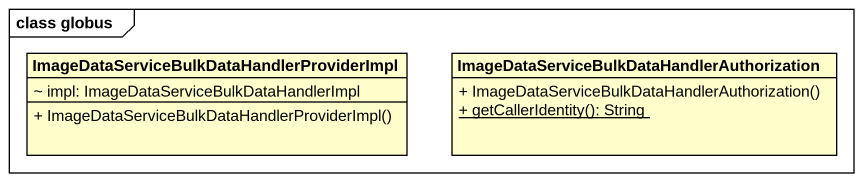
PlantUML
@startuml
mainframe class globus
hide circle
hide empty members
skinparam classAttributeIconSize 0
class "ImageDataServiceBulkDataHandlerProviderImpl" as ImageDataServiceBulkDataHand {
  ~ impl: ImageDataServiceBulkDataHandlerImpl
  + ImageDataServiceBulkDataHandlerProviderImpl()
}
class "ImageDataServiceBulkDataHandlerAuthorization" as ImageDataServiceBulkDataHand_2 {
  + ImageDataServiceBulkDataHandlerAuthorization()
  {static} + getCallerIdentity(): String
}
@enduml
